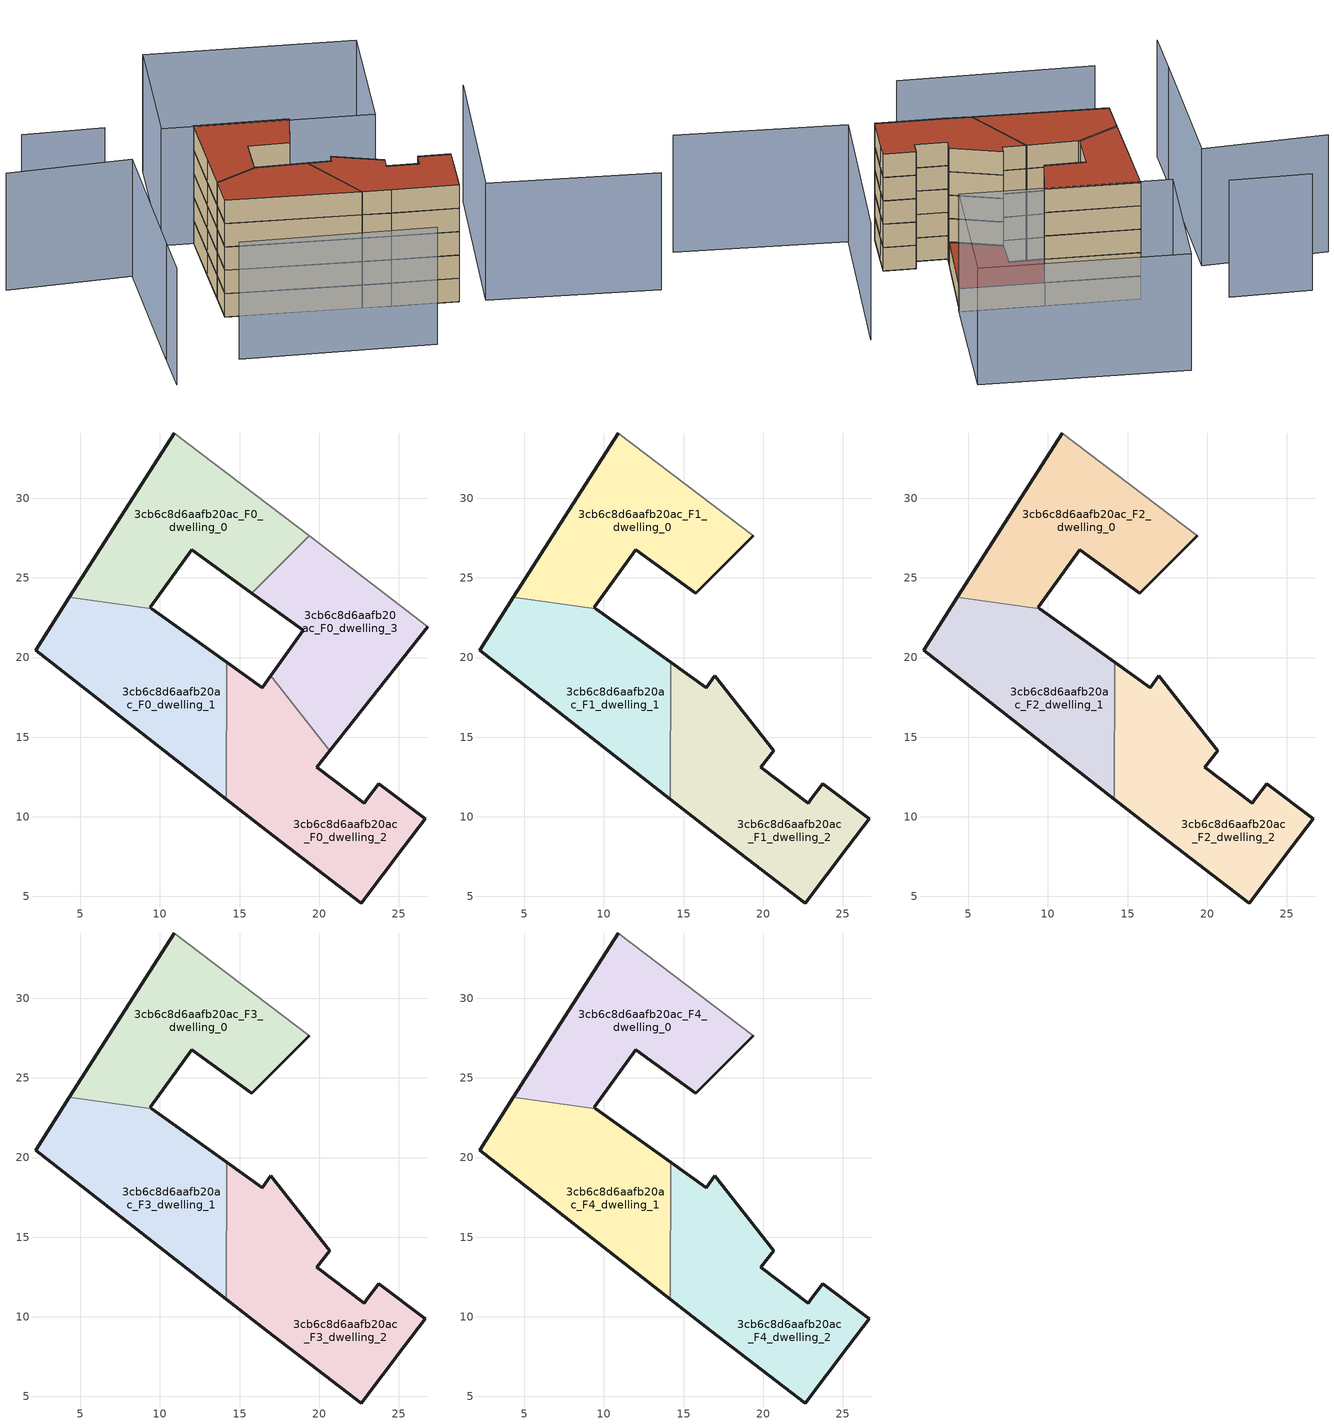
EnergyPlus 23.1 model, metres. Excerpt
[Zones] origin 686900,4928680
3cb6c8d6aafb20ac_F0_dwelling_0
 floor ground (EU_floor_Construction): 15.78,24.03 19.36,27.64 10.89,34.1 7.04,28.06 4.3,23.78 9.48,23.07 9.38,23.15 12,26.77 z0
 wall outside (EU_wall_Construction): 15.78,24.03 12,26.77 9.38,23.15 9.48,23.07 / 4.3,23.78 7.04,28.06 10.89,34.1 z0:3
 wall adiabatic (EU_wall_Construction): 10.89,34.1 19.36,27.64 z0:3
 wall to 3cb6c8d6aafb20ac_F0_dwelling_3 (EU_wall_Construction): 19.36,27.64 15.78,24.03 z0:3
 wall to 3cb6c8d6aafb20ac_F0_dwelling_1 (EU_wall_Construction): 9.48,23.07 4.3,23.78 z0:3
3cb6c8d6aafb20ac_F0_dwelling_1
 floor ground (EU_floor_Construction): 14.15,11.12 14.18,19.69 9.48,23.07 4.3,23.78 2.19,20.47 z0
 wall outside (EU_wall_Construction): 9.48,23.07 14.18,19.69 / 14.15,11.12 2.19,20.47 4.3,23.78 z0:3
 wall to 3cb6c8d6aafb20ac_F0_dwelling_2 (EU_wall_Construction): 14.18,19.69 14.15,11.12 z0:3
3cb6c8d6aafb20ac_F0_dwelling_2
 floor ground (EU_floor_Construction): 25.34,8.15 26.65,9.87 23.74,12.08 23.02,11.12 22.82,10.86 19.86,13.11 20.67,14.13 16.97,18.87 16.41,18.09 14.18,19.69 14.15,11.12 16.71,9.12 22.64,4.59 z0
 wall outside (EU_wall_Construction): 14.18,19.69 16.41,18.09 16.97,18.87 / 20.67,14.13 19.86,13.11 22.82,10.86 23.02,11.12 23.74,12.08 26.65,9.87 25.34,8.15 22.64,4.59 16.71,9.12 14.15,11.12 z0:3
 wall to 3cb6c8d6aafb20ac_F0_dwelling_3 (EU_wall_Construction): 16.97,18.87 20.66,14.13 z0:3
3cb6c8d6aafb20ac_F0_dwelling_3
 floor ground (EU_floor_Construction): 20.67,14.13 26.83,21.94 19.36,27.64 15.78,24.03 18.99,21.7 16.97,18.87 z0
 wall outside (EU_wall_Construction): 16.97,18.87 18.99,21.7 15.78,24.03 / 26.83,21.94 20.67,14.13 z0:3
 wall adiabatic (EU_wall_Construction): 19.36,27.64 26.83,21.94 z0:3
 roof outside (EU_roof_Construction): 26.83,21.94 20.67,14.13 16.97,18.87 18.99,21.7 15.78,24.03 19.36,27.64 z3
3cb6c8d6aafb20ac_F1_dwelling_0
 floor to 3cb6c8d6aafb20ac_F0_dwelling_0 (EU_floor_Construction): 15.78,24.03 19.36,27.64 10.89,34.1 7.04,28.06 4.3,23.78 9.48,23.07 9.38,23.15 12,26.77 z3
 wall outside (EU_wall_Construction): 19.36,27.64 15.78,24.03 12,26.77 9.38,23.15 9.48,23.07 / 4.3,23.78 7.04,28.06 10.89,34.1 z3:6
 wall adiabatic (EU_wall_Construction): 10.89,34.1 19.36,27.64 z3:6
 wall to 3cb6c8d6aafb20ac_F1_dwelling_1 (EU_wall_Construction): 9.48,23.07 4.3,23.78 z3:6
3cb6c8d6aafb20ac_F1_dwelling_1
 floor to 3cb6c8d6aafb20ac_F0_dwelling_1 (EU_floor_Construction): 14.15,11.12 14.18,19.69 9.48,23.07 4.3,23.78 2.19,20.47 z3
 wall outside (EU_wall_Construction): 9.48,23.07 14.18,19.69 / 14.15,11.12 2.19,20.47 4.3,23.78 z3:6
 wall to 3cb6c8d6aafb20ac_F1_dwelling_2 (EU_wall_Construction): 14.18,19.69 14.15,11.12 z3:6
3cb6c8d6aafb20ac_F1_dwelling_2
 floor to 3cb6c8d6aafb20ac_F0_dwelling_2 (EU_floor_Construction): 25.34,8.15 26.65,9.87 23.74,12.08 23.02,11.12 22.82,10.86 19.86,13.11 20.67,14.13 16.97,18.87 16.41,18.09 14.18,19.69 14.15,11.12 16.71,9.12 22.64,4.59 z3
 wall outside (EU_wall_Construction): 14.18,19.69 16.41,18.09 16.97,18.87 20.67,14.13 19.86,13.11 22.82,10.86 23.02,11.12 23.74,12.08 26.65,9.87 25.34,8.15 22.64,4.59 16.71,9.12 14.15,11.12 z3:6
3cb6c8d6aafb20ac_F2_dwelling_0
 floor to 3cb6c8d6aafb20ac_F1_dwelling_0 (EU_floor_Construction): 15.78,24.03 19.36,27.64 10.89,34.1 7.04,28.06 4.3,23.78 9.48,23.07 9.38,23.15 12,26.77 z6
 wall outside (EU_wall_Construction): 19.36,27.64 15.78,24.03 12,26.77 9.38,23.15 9.48,23.07 / 4.3,23.78 7.04,28.06 10.89,34.1 z6:9
 wall adiabatic (EU_wall_Construction): 10.89,34.1 19.36,27.64 z6:9
 wall to 3cb6c8d6aafb20ac_F2_dwelling_1 (EU_wall_Construction): 9.48,23.07 4.3,23.78 z6:9
3cb6c8d6aafb20ac_F2_dwelling_1
 floor to 3cb6c8d6aafb20ac_F1_dwelling_1 (EU_floor_Construction): 14.15,11.12 14.18,19.69 9.48,23.07 4.3,23.78 2.19,20.47 z6
 wall outside (EU_wall_Construction): 9.48,23.07 14.18,19.69 / 14.15,11.12 2.19,20.47 4.3,23.78 z6:9
 wall to 3cb6c8d6aafb20ac_F2_dwelling_2 (EU_wall_Construction): 14.18,19.69 14.15,11.12 z6:9
3cb6c8d6aafb20ac_F2_dwelling_2
 floor to 3cb6c8d6aafb20ac_F1_dwelling_2 (EU_floor_Construction): 25.34,8.15 26.65,9.87 23.74,12.08 23.02,11.12 22.82,10.86 19.86,13.11 20.67,14.13 16.97,18.87 16.41,18.09 14.18,19.69 14.15,11.12 16.71,9.12 22.64,4.59 z6
 wall outside (EU_wall_Construction): 14.18,19.69 16.41,18.09 16.97,18.87 20.67,14.13 19.86,13.11 22.82,10.86 23.02,11.12 23.74,12.08 26.65,9.87 25.34,8.15 22.64,4.59 16.71,9.12 14.15,11.12 z6:9
3cb6c8d6aafb20ac_F3_dwelling_0
 floor to 3cb6c8d6aafb20ac_F2_dwelling_0 (EU_floor_Construction): 15.78,24.03 19.36,27.64 10.89,34.1 7.04,28.06 4.3,23.78 9.48,23.07 9.38,23.15 12,26.77 z9
 wall outside (EU_wall_Construction): 19.36,27.64 15.78,24.03 12,26.77 9.38,23.15 9.48,23.07 / 4.3,23.78 7.04,28.06 10.89,34.1 z9:12
 wall adiabatic (EU_wall_Construction): 10.89,34.1 19.36,27.64 z9:12
 wall to 3cb6c8d6aafb20ac_F3_dwelling_1 (EU_wall_Construction): 9.48,23.07 4.3,23.78 z9:12
3cb6c8d6aafb20ac_F3_dwelling_1
 floor to 3cb6c8d6aafb20ac_F2_dwelling_1 (EU_floor_Construction): 14.15,11.12 14.18,19.69 9.48,23.07 4.3,23.78 2.19,20.47 z9
 wall outside (EU_wall_Construction): 9.48,23.07 14.18,19.69 / 14.15,11.12 2.19,20.47 4.3,23.78 z9:12
 wall to 3cb6c8d6aafb20ac_F3_dwelling_2 (EU_wall_Construction): 14.18,19.69 14.15,11.12 z9:12
3cb6c8d6aafb20ac_F3_dwelling_2
 floor to 3cb6c8d6aafb20ac_F2_dwelling_2 (EU_floor_Construction): 25.34,8.15 26.65,9.87 23.74,12.08 23.02,11.12 22.82,10.86 19.86,13.11 20.67,14.13 16.97,18.87 16.41,18.09 14.18,19.69 14.15,11.12 16.71,9.12 22.64,4.59 z9
 wall outside (EU_wall_Construction): 14.18,19.69 16.41,18.09 16.97,18.87 20.67,14.13 19.86,13.11 22.82,10.86 23.02,11.12 23.74,12.08 26.65,9.87 25.34,8.15 22.64,4.59 16.71,9.12 14.15,11.12 z9:12
3cb6c8d6aafb20ac_F4_dwelling_0
 floor to 3cb6c8d6aafb20ac_F3_dwelling_0 (EU_floor_Construction): 15.78,24.03 19.36,27.64 10.89,34.1 7.04,28.06 4.3,23.78 9.48,23.07 9.38,23.15 12,26.77 z12
 wall outside (EU_wall_Construction): 19.36,27.64 15.78,24.03 12,26.77 9.38,23.15 9.48,23.07 / 4.3,23.78 7.04,28.06 10.89,34.1 z12:15
 wall adiabatic (EU_wall_Construction): 10.89,34.1 19.36,27.64 z12:15
 wall to 3cb6c8d6aafb20ac_F4_dwelling_1 (EU_wall_Construction): 9.48,23.07 4.3,23.78 z12:15
 roof outside (EU_roof_Construction): 19.36,27.64 15.78,24.03 12,26.77 9.38,23.15 9.48,23.07 4.3,23.78 7.04,28.06 10.89,34.1 z15
3cb6c8d6aafb20ac_F4_dwelling_1
 floor to 3cb6c8d6aafb20ac_F3_dwelling_1 (EU_floor_Construction): 14.15,11.12 14.18,19.69 9.48,23.07 4.3,23.78 2.19,20.47 z12
 wall outside (EU_wall_Construction): 9.48,23.07 14.18,19.69 / 14.15,11.12 2.19,20.47 4.3,23.78 z12:15
 wall to 3cb6c8d6aafb20ac_F4_dwelling_2 (EU_wall_Construction): 14.18,19.69 14.15,11.12 z12:15
 roof outside (EU_roof_Construction): 14.18,19.69 14.15,11.12 2.19,20.47 4.3,23.78 9.48,23.07 z15
3cb6c8d6aafb20ac_F4_dwelling_2
 floor to 3cb6c8d6aafb20ac_F3_dwelling_2 (EU_floor_Construction): 25.34,8.15 26.65,9.87 23.74,12.08 23.02,11.12 22.82,10.86 19.86,13.11 20.67,14.13 16.97,18.87 16.41,18.09 14.18,19.69 14.15,11.12 16.71,9.12 22.64,4.59 z12
 wall outside (EU_wall_Construction): 14.18,19.69 16.41,18.09 16.97,18.87 20.67,14.13 19.86,13.11 22.82,10.86 23.02,11.12 23.74,12.08 26.65,9.87 25.34,8.15 22.64,4.59 16.71,9.12 14.15,11.12 z12:15
 roof outside (EU_roof_Construction): 23.74,12.08 26.65,9.87 25.34,8.15 22.64,4.59 16.71,9.12 14.15,11.12 14.18,19.69 16.41,18.09 16.97,18.87 20.67,14.13 19.86,13.11 22.82,10.86 23.02,11.12 z15
shading: -2.94,13.1 14.64,-0.01 / 40.12,-9.24 24.92,2.77 / 24.92,2.77 37.9,19.18 / -8.57,18.92 -11.67,14.09 / -10.73,41.52 1.13,33.77 / 1.13,33.77 -8.75,18.65 / 3.71,40.66 -3.74,46.07 / 17.58,48.62 36.34,34.2 / 36.34,34.2 26.72,21.68 / 26.72,21.68 7.96,36.1 / 7.96,36.1 17.58,48.62 z0:15
[Building]
EU S2 Campaign: North Axis=0; Terrain=City; Solar Distribution=FullExterior
[Site:Location]
Bologna: Latitude=44.5; Longitude=11.25; Time Zone=1; Elevation=37
[SizingPeriod:WeatherFileDays]
AnnualSizingPeriod: Begin Month=1; Begin Day of Month=1; End Month=12; End Day of Month=31; Day of Week for Start Day=Monday; Use Weather File Daylight Saving Period=No; Use Weather File Rain and Snow Indicators=No
[MATERIAL]
EU_InternalMass_Material: Roughness=MediumRough; Thickness=0.1; Conductivity=1; Density=1800; Specific Heat=900; Thermal Absorptance=0.9; Solar Absorptance=0.7; Visible Absorptance=0.7
[MATERIAL:NOMASS] Roughness=MediumRough; Thermal Absorptance=0.9; Solar Absorptance=0.7; Visible Absorptance=0.7
Name | Thermal Resistance
EU_wall_NoMass | 0.905828
EU_roof_NoMass | 0.37593
EU_floor_NoMass | 0.67114
[CONSTRUCTION]
EU_wall_Construction: EU_wall_NoMass
EU_roof_Construction: EU_roof_NoMass
EU_floor_Construction: EU_floor_NoMass
EU_InternalMass_Construction: EU_InternalMass_Material
[ZONE] Type=1; Multiplier=1; Ceiling Height=autocalculate; Floor Area=autocalculate; Part of Total Floor Area=Yes
Name | Volume
3cb6c8d6aafb20ac_F0_dwelling_0 | 237.615
3cb6c8d6aafb20ac_F1_dwelling_0; 3cb6c8d6aafb20ac_F2_dwelling_0; 3cb6c8d6aafb20ac_F3_dwelling_0; 3cb6c8d6aafb20ac_F4_dwelling_0 | 237.617
3cb6c8d6aafb20ac_F0_dwelling_1 | 237.622
3cb6c8d6aafb20ac_F1_dwelling_1; 3cb6c8d6aafb20ac_F2_dwelling_1; 3cb6c8d6aafb20ac_F3_dwelling_1; 3cb6c8d6aafb20ac_F4_dwelling_1 | 237.62
3cb6c8d6aafb20ac_F0_dwelling_2; 3cb6c8d6aafb20ac_F1_dwelling_2; 3cb6c8d6aafb20ac_F2_dwelling_2; 3cb6c8d6aafb20ac_F3_dwelling_2; 3cb6c8d6aafb20ac_F4_dwelling_2 | 256.011
3cb6c8d6aafb20ac_F0_dwelling_3 | 219.215
[INTERNALMASS] Construction=EU_InternalMass_Construction
Name | Zone or ZoneList | Surface Area
3cb6c8d6aafb20ac_F0_dwelling_0_EU_InternalMass | 3cb6c8d6aafb20ac_F0_dwelling_0 | 79.2054
3cb6c8d6aafb20ac_F0_dwelling_1_EU_InternalMass | 3cb6c8d6aafb20ac_F0_dwelling_1 | 79.2068
3cb6c8d6aafb20ac_F0_dwelling_2_EU_InternalMass | 3cb6c8d6aafb20ac_F0_dwelling_2 | 85.3365
3cb6c8d6aafb20ac_F0_dwelling_3_EU_InternalMass | 3cb6c8d6aafb20ac_F0_dwelling_3 | 73.0717
3cb6c8d6aafb20ac_F1_dwelling_0_EU_InternalMass | 3cb6c8d6aafb20ac_F1_dwelling_0 | 105.603
3cb6c8d6aafb20ac_F1_dwelling_1_EU_InternalMass | 3cb6c8d6aafb20ac_F1_dwelling_1 | 114.933
3cb6c8d6aafb20ac_F1_dwelling_2_EU_InternalMass | 3cb6c8d6aafb20ac_F1_dwelling_2 | 96.2786
3cb6c8d6aafb20ac_F2_dwelling_0_EU_InternalMass | 3cb6c8d6aafb20ac_F2_dwelling_0 | 105.603
3cb6c8d6aafb20ac_F2_dwelling_1_EU_InternalMass | 3cb6c8d6aafb20ac_F2_dwelling_1 | 114.933
3cb6c8d6aafb20ac_F2_dwelling_2_EU_InternalMass | 3cb6c8d6aafb20ac_F2_dwelling_2 | 96.2786
3cb6c8d6aafb20ac_F3_dwelling_0_EU_InternalMass | 3cb6c8d6aafb20ac_F3_dwelling_0 | 105.603
3cb6c8d6aafb20ac_F3_dwelling_1_EU_InternalMass | 3cb6c8d6aafb20ac_F3_dwelling_1 | 114.933
3cb6c8d6aafb20ac_F3_dwelling_2_EU_InternalMass | 3cb6c8d6aafb20ac_F3_dwelling_2 | 96.2786
3cb6c8d6aafb20ac_F4_dwelling_0_EU_InternalMass | 3cb6c8d6aafb20ac_F4_dwelling_0 | 105.603
3cb6c8d6aafb20ac_F4_dwelling_1_EU_InternalMass | 3cb6c8d6aafb20ac_F4_dwelling_1 | 114.933
3cb6c8d6aafb20ac_F4_dwelling_2_EU_InternalMass | 3cb6c8d6aafb20ac_F4_dwelling_2 | 96.2786
[OTHEREQUIPMENT] Fuel Type=Electricity; Design Level Calculation Method=Watts/Area; Power per Zone Floor Area=1; Fraction Latent=0; Fraction Radiant=0; Fraction Lost=0; Carbon Dioxide Generation Rate=0; EndUse Subcategory=EU_Step8_InternalGains
Name | Zone or ZoneList or Space or SpaceList | Schedule
EU_Step8_InternalGain_3cb6c8d6aafb20ac_F0_dwelling_0_f000 | 3cb6c8d6aafb20ac_F0_dwelling_0 | EU_Step8_GainSchedule_3cb6c8d6aafb20ac_F0_dwelling_0_f000
EU_Step8_InternalGain_3cb6c8d6aafb20ac_F0_dwelling_1_f000 | 3cb6c8d6aafb20ac_F0_dwelling_1 | EU_Step8_GainSchedule_3cb6c8d6aafb20ac_F0_dwelling_1_f000
EU_Step8_InternalGain_3cb6c8d6aafb20ac_F0_dwelling_2_f000 | 3cb6c8d6aafb20ac_F0_dwelling_2 | EU_Step8_GainSchedule_3cb6c8d6aafb20ac_F0_dwelling_2_f000
EU_Step8_InternalGain_3cb6c8d6aafb20ac_F0_dwelling_3_f000 | 3cb6c8d6aafb20ac_F0_dwelling_3 | EU_Step8_GainSchedule_3cb6c8d6aafb20ac_F0_dwelling_3_f000
EU_Step8_InternalGain_3cb6c8d6aafb20ac_F1_dwelling_0_f000 | 3cb6c8d6aafb20ac_F1_dwelling_0 | EU_Step8_GainSchedule_3cb6c8d6aafb20ac_F1_dwelling_0_f000
EU_Step8_InternalGain_3cb6c8d6aafb20ac_F1_dwelling_1_f000 | 3cb6c8d6aafb20ac_F1_dwelling_1 | EU_Step8_GainSchedule_3cb6c8d6aafb20ac_F1_dwelling_1_f000
EU_Step8_InternalGain_3cb6c8d6aafb20ac_F1_dwelling_2_f000 | 3cb6c8d6aafb20ac_F1_dwelling_2 | EU_Step8_GainSchedule_3cb6c8d6aafb20ac_F1_dwelling_2_f000
EU_Step8_InternalGain_3cb6c8d6aafb20ac_F2_dwelling_0_f000 | 3cb6c8d6aafb20ac_F2_dwelling_0 | EU_Step8_GainSchedule_3cb6c8d6aafb20ac_F2_dwelling_0_f000
EU_Step8_InternalGain_3cb6c8d6aafb20ac_F2_dwelling_1_f000 | 3cb6c8d6aafb20ac_F2_dwelling_1 | EU_Step8_GainSchedule_3cb6c8d6aafb20ac_F2_dwelling_1_f000
EU_Step8_InternalGain_3cb6c8d6aafb20ac_F2_dwelling_2_f000 | 3cb6c8d6aafb20ac_F2_dwelling_2 | EU_Step8_GainSchedule_3cb6c8d6aafb20ac_F2_dwelling_2_f000
EU_Step8_InternalGain_3cb6c8d6aafb20ac_F3_dwelling_0_f000 | 3cb6c8d6aafb20ac_F3_dwelling_0 | EU_Step8_GainSchedule_3cb6c8d6aafb20ac_F3_dwelling_0_f000
EU_Step8_InternalGain_3cb6c8d6aafb20ac_F3_dwelling_1_f000 | 3cb6c8d6aafb20ac_F3_dwelling_1 | EU_Step8_GainSchedule_3cb6c8d6aafb20ac_F3_dwelling_1_f000
EU_Step8_InternalGain_3cb6c8d6aafb20ac_F3_dwelling_2_f000 | 3cb6c8d6aafb20ac_F3_dwelling_2 | EU_Step8_GainSchedule_3cb6c8d6aafb20ac_F3_dwelling_2_f000
EU_Step8_InternalGain_3cb6c8d6aafb20ac_F4_dwelling_0_f000 | 3cb6c8d6aafb20ac_F4_dwelling_0 | EU_Step8_GainSchedule_3cb6c8d6aafb20ac_F4_dwelling_0_f000
EU_Step8_InternalGain_3cb6c8d6aafb20ac_F4_dwelling_1_f000 | 3cb6c8d6aafb20ac_F4_dwelling_1 | EU_Step8_GainSchedule_3cb6c8d6aafb20ac_F4_dwelling_1_f000
EU_Step8_InternalGain_3cb6c8d6aafb20ac_F4_dwelling_2_f000 | 3cb6c8d6aafb20ac_F4_dwelling_2 | EU_Step8_GainSchedule_3cb6c8d6aafb20ac_F4_dwelling_2_f000
[ZONEVENTILATION:DESIGNFLOWRATE] Schedule=EU_AlwaysOn; Design Flow Rate Calculation Method=AirChanges/Hour; Air Changes per Hour=0.73129; Ventilation Type=Natural; Fan Pressure Rise=0; Fan Total Efficiency=1; Constant Term Coefficient=1; Temperature Term Coefficient=0; Velocity Term Coefficient=0; Velocity Squared Term Coefficient=0; Minimum Indoor Temperature=-100; Maximum Indoor Temperature=100; Delta Temperature=-100; Minimum Outdoor Temperature=-100; Maximum Outdoor Temperature=100; Maximum Wind Speed=40
Name | Zone or ZoneList or Space or SpaceList
EU_ConstantAir_3cb6c8d6aafb20ac_F0_dwelling_0 | 3cb6c8d6aafb20ac_F0_dwelling_0
EU_ConstantAir_3cb6c8d6aafb20ac_F0_dwelling_1 | 3cb6c8d6aafb20ac_F0_dwelling_1
EU_ConstantAir_3cb6c8d6aafb20ac_F0_dwelling_2 | 3cb6c8d6aafb20ac_F0_dwelling_2
EU_ConstantAir_3cb6c8d6aafb20ac_F0_dwelling_3 | 3cb6c8d6aafb20ac_F0_dwelling_3
EU_ConstantAir_3cb6c8d6aafb20ac_F1_dwelling_0 | 3cb6c8d6aafb20ac_F1_dwelling_0
EU_ConstantAir_3cb6c8d6aafb20ac_F1_dwelling_1 | 3cb6c8d6aafb20ac_F1_dwelling_1
EU_ConstantAir_3cb6c8d6aafb20ac_F1_dwelling_2 | 3cb6c8d6aafb20ac_F1_dwelling_2
EU_ConstantAir_3cb6c8d6aafb20ac_F2_dwelling_0 | 3cb6c8d6aafb20ac_F2_dwelling_0
EU_ConstantAir_3cb6c8d6aafb20ac_F2_dwelling_1 | 3cb6c8d6aafb20ac_F2_dwelling_1
EU_ConstantAir_3cb6c8d6aafb20ac_F2_dwelling_2 | 3cb6c8d6aafb20ac_F2_dwelling_2
EU_ConstantAir_3cb6c8d6aafb20ac_F3_dwelling_0 | 3cb6c8d6aafb20ac_F3_dwelling_0
EU_ConstantAir_3cb6c8d6aafb20ac_F3_dwelling_1 | 3cb6c8d6aafb20ac_F3_dwelling_1
EU_ConstantAir_3cb6c8d6aafb20ac_F3_dwelling_2 | 3cb6c8d6aafb20ac_F3_dwelling_2
EU_ConstantAir_3cb6c8d6aafb20ac_F4_dwelling_0 | 3cb6c8d6aafb20ac_F4_dwelling_0
EU_ConstantAir_3cb6c8d6aafb20ac_F4_dwelling_1 | 3cb6c8d6aafb20ac_F4_dwelling_1
EU_ConstantAir_3cb6c8d6aafb20ac_F4_dwelling_2 | 3cb6c8d6aafb20ac_F4_dwelling_2
[HVACTEMPLATE:THERMOSTAT] Constant Heating Setpoint=20; Constant Cooling Setpoint=50
EU_HeatOnly_3cb6c8d6aafb20ac_F0_dwelling_0; EU_HeatOnly_3cb6c8d6aafb20ac_F0_dwelling_1; EU_HeatOnly_3cb6c8d6aafb20ac_F0_dwelling_2; EU_HeatOnly_3cb6c8d6aafb20ac_F0_dwelling_3; EU_HeatOnly_3cb6c8d6aafb20ac_F1_dwelling_0; EU_HeatOnly_3cb6c8d6aafb20ac_F1_dwelling_1; EU_HeatOnly_3cb6c8d6aafb20ac_F1_dwelling_2; EU_HeatOnly_3cb6c8d6aafb20ac_F2_dwelling_0; EU_HeatOnly_3cb6c8d6aafb20ac_F2_dwelling_1; EU_HeatOnly_3cb6c8d6aafb20ac_F2_dwelling_2; EU_HeatOnly_3cb6c8d6aafb20ac_F3_dwelling_0; EU_HeatOnly_3cb6c8d6aafb20ac_F3_dwelling_1; EU_HeatOnly_3cb6c8d6aafb20ac_F3_dwelling_2; EU_HeatOnly_3cb6c8d6aafb20ac_F4_dwelling_0; EU_HeatOnly_3cb6c8d6aafb20ac_F4_dwelling_1; EU_HeatOnly_3cb6c8d6aafb20ac_F4_dwelling_2
[HVACTEMPLATE:ZONE:IDEALLOADSAIRSYSTEM] System Availability Schedule=EU_AlwaysOn; Maximum Heating Supply Air Temperature=50; Minimum Cooling Supply Air Temperature=13; Maximum Heating Supply Air Humidity Ratio=0.0156; Minimum Cooling Supply Air Humidity Ratio=0.0077; Heating Limit=NoLimit; Cooling Limit=NoLimit; Heating Availability Schedule=EU_AlwaysOn; Cooling Availability Schedule=EU_CoolingOff; Dehumidification Control Type=ConstantSensibleHeatRatio; Cooling Sensible Heat Ratio=0.7; Dehumidification Setpoint=60; Humidification Control Type=None; Humidification Setpoint=30; Outdoor Air Method=None; Outdoor Air Flow Rate per Person=0.00944; Outdoor Air Flow Rate per Zone Floor Area=0; Outdoor Air Flow Rate per Zone=0; Demand Controlled Ventilation Type=None; Outdoor Air Economizer Type=NoEconomizer; Heat Recovery Type=None; Sensible Heat Recovery Effectiveness=0.7; Latent Heat Recovery Effectiveness=0.65
Name | Template Thermostat
3cb6c8d6aafb20ac_F0_dwelling_0 | EU_HeatOnly_3cb6c8d6aafb20ac_F0_dwelling_0
3cb6c8d6aafb20ac_F0_dwelling_1 | EU_HeatOnly_3cb6c8d6aafb20ac_F0_dwelling_1
3cb6c8d6aafb20ac_F0_dwelling_2 | EU_HeatOnly_3cb6c8d6aafb20ac_F0_dwelling_2
3cb6c8d6aafb20ac_F0_dwelling_3 | EU_HeatOnly_3cb6c8d6aafb20ac_F0_dwelling_3
3cb6c8d6aafb20ac_F1_dwelling_0 | EU_HeatOnly_3cb6c8d6aafb20ac_F1_dwelling_0
3cb6c8d6aafb20ac_F1_dwelling_1 | EU_HeatOnly_3cb6c8d6aafb20ac_F1_dwelling_1
3cb6c8d6aafb20ac_F1_dwelling_2 | EU_HeatOnly_3cb6c8d6aafb20ac_F1_dwelling_2
3cb6c8d6aafb20ac_F2_dwelling_0 | EU_HeatOnly_3cb6c8d6aafb20ac_F2_dwelling_0
3cb6c8d6aafb20ac_F2_dwelling_1 | EU_HeatOnly_3cb6c8d6aafb20ac_F2_dwelling_1
3cb6c8d6aafb20ac_F2_dwelling_2 | EU_HeatOnly_3cb6c8d6aafb20ac_F2_dwelling_2
3cb6c8d6aafb20ac_F3_dwelling_0 | EU_HeatOnly_3cb6c8d6aafb20ac_F3_dwelling_0
3cb6c8d6aafb20ac_F3_dwelling_1 | EU_HeatOnly_3cb6c8d6aafb20ac_F3_dwelling_1
3cb6c8d6aafb20ac_F3_dwelling_2 | EU_HeatOnly_3cb6c8d6aafb20ac_F3_dwelling_2
3cb6c8d6aafb20ac_F4_dwelling_0 | EU_HeatOnly_3cb6c8d6aafb20ac_F4_dwelling_0
3cb6c8d6aafb20ac_F4_dwelling_1 | EU_HeatOnly_3cb6c8d6aafb20ac_F4_dwelling_1
3cb6c8d6aafb20ac_F4_dwelling_2 | EU_HeatOnly_3cb6c8d6aafb20ac_F4_dwelling_2
[SIZING:ZONE] Zone Cooling Design Supply Air Temperature Input Method=SupplyAirTemperature; Zone Cooling Design Supply Air Temperature=13; Zone Heating Design Supply Air Temperature Input Method=SupplyAirTemperature; Zone Heating Design Supply Air Temperature=50; Zone Cooling Design Supply Air Humidity Ratio=0.008; Zone Heating Design Supply Air Humidity Ratio=0.008; Cooling Design Air Flow Method=DesignDay; Cooling Design Air Flow Rate=0; Cooling Minimum Air Flow per Zone Floor Area=0.000762; Cooling Minimum Air Flow=0; Cooling Minimum Air Flow Fraction=0.2; Heating Design Air Flow Method=DesignDay; Heating Design Air Flow Rate=0; Heating Maximum Air Flow per Zone Floor Area=0.002032; Heating Maximum Air Flow=0.141576; Heating Maximum Air Flow Fraction=0.3; Account for Dedicated Outdoor Air System=No; Dedicated Outdoor Air System Control Strategy=NeutralSupplyAir; Dedicated Outdoor Air Low Setpoint Temperature for Design=autosize; Dedicated Outdoor Air High Setpoint Temperature for Design=autosize; Zone Load Sizing Method=Sensible Load Only No Latent Load; Zone Latent Cooling Design Supply Air Humidity Ratio Input Method=HumidityRatioDifference; Zone Cooling Design Supply Air Humidity Ratio Difference=0.005; Zone Latent Heating Design Supply Air Humidity Ratio Input Method=HumidityRatioDifference; Zone Humidification Design Supply Air Humidity Ratio Difference=0.005
3cb6c8d6aafb20ac_F0_dwelling_0; 3cb6c8d6aafb20ac_F0_dwelling_1; 3cb6c8d6aafb20ac_F0_dwelling_2; 3cb6c8d6aafb20ac_F0_dwelling_3; 3cb6c8d6aafb20ac_F1_dwelling_0; 3cb6c8d6aafb20ac_F1_dwelling_1; 3cb6c8d6aafb20ac_F1_dwelling_2; 3cb6c8d6aafb20ac_F2_dwelling_0; 3cb6c8d6aafb20ac_F2_dwelling_1; 3cb6c8d6aafb20ac_F2_dwelling_2; 3cb6c8d6aafb20ac_F3_dwelling_0; 3cb6c8d6aafb20ac_F3_dwelling_1; 3cb6c8d6aafb20ac_F3_dwelling_2; 3cb6c8d6aafb20ac_F4_dwelling_0; 3cb6c8d6aafb20ac_F4_dwelling_1; 3cb6c8d6aafb20ac_F4_dwelling_2
[SCHEDULE:CONSTANT]
Name | Hourly Value
EU_AlwaysOn | 1
EU_CoolingOff | 0
[SCHEDULE:FILE] Column Number=1; Rows to Skip at Top=0; Number of Hours of Data=8760; Column Separator=Comma; Interpolate to Timestep=No; Minutes per Item=60; Adjust Schedule for Daylight Savings=Yes
Name | File
EU_Step8_GainSchedule_3cb6c8d6aafb20ac_F0_dwelling_0_f000 | ../../schedules/3cb6c8d6aafb20ac/3cb6c8d6aafb20ac_F0_dwelling_0_f000_gain.csv
EU_Step8_GainSchedule_3cb6c8d6aafb20ac_F0_dwelling_1_f000 | ../../schedules/3cb6c8d6aafb20ac/3cb6c8d6aafb20ac_F0_dwelling_1_f000_gain.csv
EU_Step8_GainSchedule_3cb6c8d6aafb20ac_F0_dwelling_2_f000 | ../../schedules/3cb6c8d6aafb20ac/3cb6c8d6aafb20ac_F0_dwelling_2_f000_gain.csv
EU_Step8_GainSchedule_3cb6c8d6aafb20ac_F0_dwelling_3_f000 | ../../schedules/3cb6c8d6aafb20ac/3cb6c8d6aafb20ac_F0_dwelling_3_f000_gain.csv
EU_Step8_GainSchedule_3cb6c8d6aafb20ac_F1_dwelling_0_f000 | ../../schedules/3cb6c8d6aafb20ac/3cb6c8d6aafb20ac_F1_dwelling_0_f000_gain.csv
EU_Step8_GainSchedule_3cb6c8d6aafb20ac_F1_dwelling_1_f000 | ../../schedules/3cb6c8d6aafb20ac/3cb6c8d6aafb20ac_F1_dwelling_1_f000_gain.csv
EU_Step8_GainSchedule_3cb6c8d6aafb20ac_F1_dwelling_2_f000 | ../../schedules/3cb6c8d6aafb20ac/3cb6c8d6aafb20ac_F1_dwelling_2_f000_gain.csv
EU_Step8_GainSchedule_3cb6c8d6aafb20ac_F2_dwelling_0_f000 | ../../schedules/3cb6c8d6aafb20ac/3cb6c8d6aafb20ac_F2_dwelling_0_f000_gain.csv
EU_Step8_GainSchedule_3cb6c8d6aafb20ac_F2_dwelling_1_f000 | ../../schedules/3cb6c8d6aafb20ac/3cb6c8d6aafb20ac_F2_dwelling_1_f000_gain.csv
EU_Step8_GainSchedule_3cb6c8d6aafb20ac_F2_dwelling_2_f000 | ../../schedules/3cb6c8d6aafb20ac/3cb6c8d6aafb20ac_F2_dwelling_2_f000_gain.csv
EU_Step8_GainSchedule_3cb6c8d6aafb20ac_F3_dwelling_0_f000 | ../../schedules/3cb6c8d6aafb20ac/3cb6c8d6aafb20ac_F3_dwelling_0_f000_gain.csv
EU_Step8_GainSchedule_3cb6c8d6aafb20ac_F3_dwelling_1_f000 | ../../schedules/3cb6c8d6aafb20ac/3cb6c8d6aafb20ac_F3_dwelling_1_f000_gain.csv
EU_Step8_GainSchedule_3cb6c8d6aafb20ac_F3_dwelling_2_f000 | ../../schedules/3cb6c8d6aafb20ac/3cb6c8d6aafb20ac_F3_dwelling_2_f000_gain.csv
EU_Step8_GainSchedule_3cb6c8d6aafb20ac_F4_dwelling_0_f000 | ../../schedules/3cb6c8d6aafb20ac/3cb6c8d6aafb20ac_F4_dwelling_0_f000_gain.csv
EU_Step8_GainSchedule_3cb6c8d6aafb20ac_F4_dwelling_1_f000 | ../../schedules/3cb6c8d6aafb20ac/3cb6c8d6aafb20ac_F4_dwelling_1_f000_gain.csv
EU_Step8_GainSchedule_3cb6c8d6aafb20ac_F4_dwelling_2_f000 | ../../schedules/3cb6c8d6aafb20ac/3cb6c8d6aafb20ac_F4_dwelling_2_f000_gain.csv
